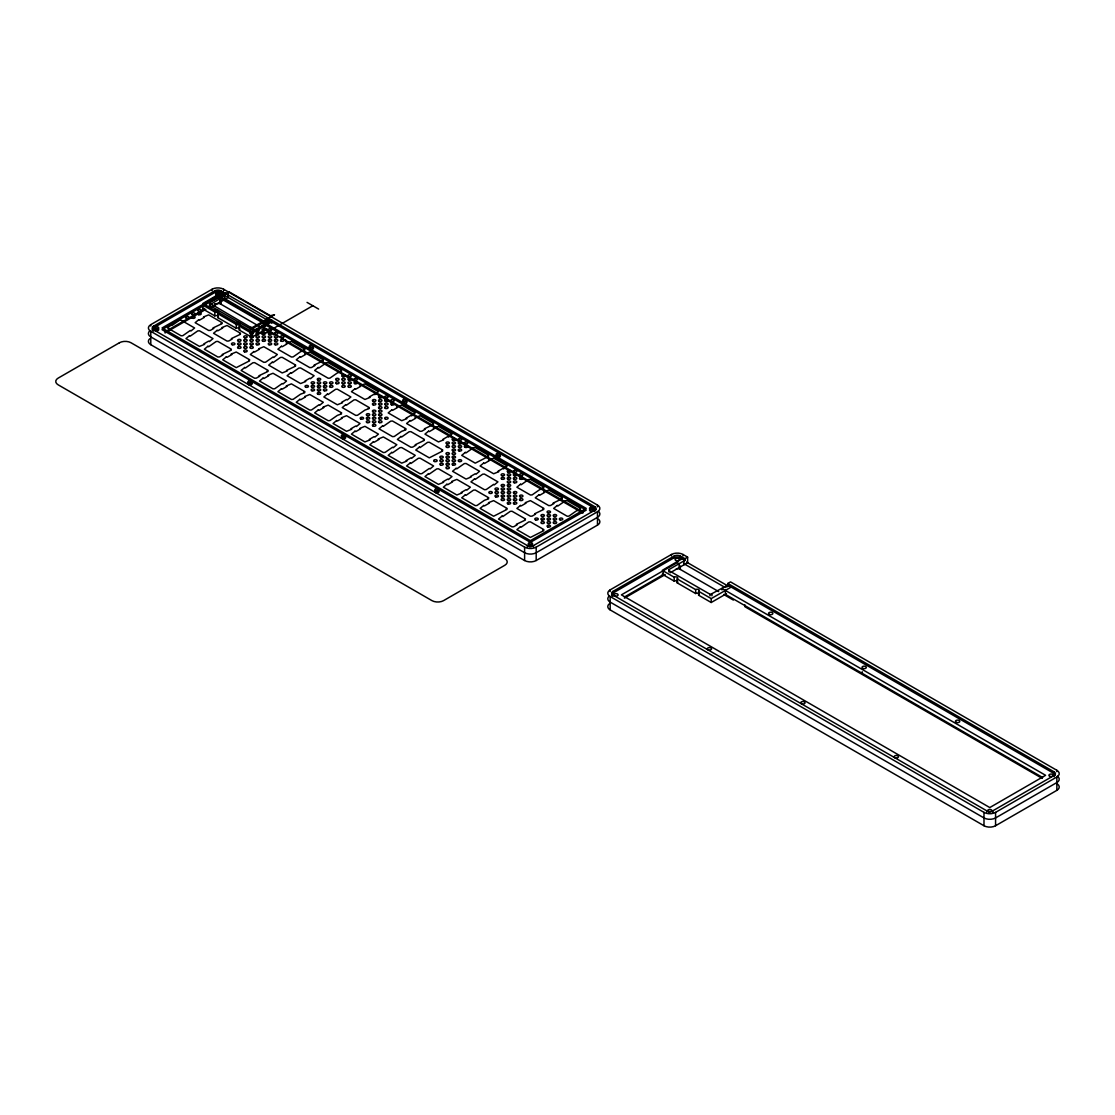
<?xml version="1.0" encoding="UTF-8"?>
<svg xmlns="http://www.w3.org/2000/svg" width="1115" height="1115" viewBox="0 0 1115 1115"><rect width="100%" height="100%" fill="white"/><g stroke="black" fill="none" stroke-linecap="round" stroke-linejoin="round"><path stroke-width="1.5" d="M225.523 293.482L225.523 295.154L209.341 305.203L251.028 329.26L268.422 319.921L594.755 508.329A4.335 2.509 0 0 1 595.995 509.834M224.645 295.656C225.077 292.311 225.272 302.249 224.561 298.499M612.888 596.33L612.888 594.964A4.335 2.509 0 0 1 612.888 591.438L674.171 556.05A4.335 2.509 0 0 1 680.303 556.05L684.903 558.699L684.903 560.371L668.93 569.598L668.847 570.559L710.408 594.476L727.802 585.138L1054.121 773.545A4.335 2.509 0 0 1 1055.375 775.064M224.631 293.998L224.561 292.924M222.749 291.879L202.902 303.461L251.837 331.713L271.795 320.2M217.927 315.977A2.077 1.199 0 0 0 214.861 315.893L202.902 309.036L202.902 305.134L222.749 293.552L222.749 295.015M202.902 309.036L204.143 308.311M682.115 558.768L662.282 570.35L674.199 577.236A2.077 1.199 0 0 1 677.181 577.222A2.077 1.199 0 0 1 677.181 578.922L677.139 582.838L695.649 593.528A2.077 1.199 0 0 1 698.631 593.501A2.077 1.199 0 0 1 698.631 595.201M663.523 573.528L662.282 574.253L674.199 581.138A2.077 1.199 0 0 1 677.307 581.194M150.79 344.702L150.79 331.322A8.195 4.725 0 0 1 150.79 324.646L212.073 289.259A8.195 4.725 0 0 1 223.655 289.259L597.473 505.081A8.195 4.725 0 0 1 597.473 511.771L597.473 525.137L536.19 560.524A8.195 4.725 0 0 1 524.607 560.524L150.79 344.702A8.195 4.725 0 0 1 149.828 338.681M153.522 331.113L153.522 329.747A4.335 2.509 0 0 1 153.522 326.207L214.805 290.834A4.335 2.509 0 0 1 220.923 290.834L594.755 506.656A4.335 2.509 0 0 1 594.755 510.196L594.755 511.548M152.602 330.653A4.335 2.509 0 0 1 153.522 327.88L214.805 292.506A4.335 2.509 0 0 1 220.923 292.506L225.523 295.154M164.978 331.852L204.644 308.953M165.006 332.953L205.857 309.371M211.502 307.155L228.254 297.482L228.254 291.907M202.902 305.134L214.819 312.019A2.077 1.199 0 0 1 217.801 312.005A2.077 1.199 0 0 1 217.801 313.691L236.269 324.409A2.077 1.199 0 0 1 239.251 324.381A2.077 1.199 0 0 1 239.251 326.082L251.837 333.385L271.795 321.873L271.795 323.336M239.251 326.082L239.209 329.998L251.837 337.288L266.806 328.646M312.827 305.733L262.931 334.542L209.313 302.959L228.728 291.628L270.457 315.726L274.527 314.723L252.464 327.462L250.596 327.42M153.522 329.747L527.339 545.57A4.335 2.509 0 0 0 533.472 545.57L594.755 510.196M150.79 331.322L524.607 547.144A8.195 4.725 0 0 0 536.19 547.144L597.473 511.771M1057.354 783.984A8.195 4.725 0 0 1 1056.853 790.354L995.57 825.741A8.195 4.725 0 0 1 983.988 825.741L610.17 609.919L610.17 596.539A8.195 4.725 0 0 1 610.17 589.863L671.453 554.476A8.195 4.725 0 0 1 683.035 554.476L687.62 557.138L687.62 562.699L670.268 572.72M611.982 595.87A4.335 2.509 0 0 1 612.888 593.11L674.171 557.723A4.335 2.509 0 0 1 680.303 557.723L684.903 560.371M684.903 558.699L687.62 557.138M624.386 597.055L663.077 574.713L663.077 570.81M624.386 598.17L665.237 574.587M727.802 585.138L727.802 583.466L730.52 581.891L1056.853 770.298A8.195 4.725 0 0 1 1056.853 776.988L1056.853 790.354M677.139 578.936L695.649 589.626A2.077 1.199 0 0 1 698.631 589.598A2.077 1.199 0 0 1 698.631 591.298L711.217 598.616L731.161 587.089M698.631 591.298L698.589 595.215L711.217 602.504L726.464 593.71M612.888 594.964L986.719 810.8A4.335 2.509 0 0 0 992.838 810.8L1054.121 775.413A4.335 2.509 0 0 0 1054.121 771.873L727.802 583.466M610.17 596.539L983.988 812.375A8.195 4.725 0 0 0 995.57 812.375L1056.853 776.988M267.461 318.806L269.384 318.806M728.764 585.696L726.924 585.654L726.827 587.159M307.043 302.388L318.625 309.078M226.568 296.52L268.924 320.967M686.478 562.044L727.844 585.919M223.962 298.151L266.36 322.639M683.704 563.591L725.112 587.494M218.763 297.384L261.663 322.151M262.624 323.266L586.239 510.099L530.406 542.336L162.037 329.65L217.857 297.426L219.739 298.499L219.739 302.402M264.13 328.033L583.229 512.259M1042.595 777.476L725.377 594.337L725.377 590.434M216.979 303.531A4.335 2.509 0 0 1 220.923 304.2L259.293 326.361M264.339 329.273L273.997 334.848M582.852 513.165L285.579 341.524L285.579 339.643M676.345 568.748A4.335 2.509 0 0 1 680.303 569.431L718.673 591.577M723.719 594.49L733.363 600.065M1042.232 778.382L744.945 606.741L744.945 604.874M217.801 313.691L217.76 317.622L236.269 328.298A2.077 1.199 0 0 1 239.251 328.284A2.077 1.199 0 0 1 239.251 329.984M683.941 559.814L683.941 564.831L684.011 563.772M1056.853 770.298L1056.853 771.691M1054.121 771.873L1054.121 773.545M1054.121 775.413L1054.121 776.765M995.57 812.375L995.57 825.741M992.838 810.8L992.838 812.264M986.719 810.8L986.719 812.152M983.988 812.375L983.988 825.741M722.004 589.947L722.004 588.483L1045.605 775.315L989.785 807.553L621.403 594.866L677.237 562.643L679.105 563.716L679.105 567.619M711.914 594.309L711.914 595.772M711.217 598.616L711.217 602.504M709.976 594.309L709.976 595.772M695.649 589.626L695.649 593.528M683.035 554.476L683.035 555.869M680.303 556.05L680.303 557.723M680.303 566.016L680.303 569.431M674.171 556.05L674.171 557.723M674.199 577.236L674.199 581.138M671.453 554.476L671.453 555.869M669.014 569.556L669.014 572.12M612.888 591.438L612.888 593.11M610.17 589.863L610.17 591.605M597.473 505.081L597.473 506.823M594.755 506.656L594.755 508.329M536.19 547.144L536.19 560.524M533.472 545.57L533.472 546.935M527.339 545.57L527.339 546.935M524.607 547.144L524.607 560.524M269.384 321.942C270.722 319.657 266.123 319.684 267.461 321.942M268.422 318.249L268.422 319.921M252.534 329.092L252.534 330.556M251.837 333.385L251.837 337.288M250.596 329.092L250.596 330.556M236.269 324.409L236.269 328.298M223.655 289.259L223.655 290.653M220.923 290.834L220.923 292.506M220.923 300.311L220.923 304.2M214.805 290.834L214.805 292.506M214.805 303.712L214.805 304.2A4.335 2.509 0 0 1 215.766 303.782M214.819 312.019L214.819 315.921M212.073 289.259L212.073 290.653M209.634 304.325L209.634 306.904M153.522 326.207L153.522 327.88M150.79 324.646L150.79 326.026M149.828 330.876A8.195 4.725 0 0 0 150.79 336.897L524.607 552.719A8.195 4.725 0 0 0 536.19 552.719L597.473 517.346A8.195 4.725 0 0 0 598.434 511.325M218.401 316.618A2.077 1.199 0 0 1 217.801 317.594M598.434 519.116A8.195 4.725 0 0 1 597.473 525.137M217.411 295.684A4.335 2.509 0 0 1 218.317 295.684M1057.354 776.193A8.195 4.725 0 0 1 1056.853 782.563L995.57 817.936A8.195 4.725 0 0 1 983.988 817.936L610.17 602.114A8.195 4.725 0 0 1 609.208 596.093M610.17 609.919A8.195 4.725 0 0 1 609.208 603.898M676.791 560.901A4.335 2.509 0 0 1 677.683 560.901M677.781 581.849A2.077 1.199 0 0 1 677.181 582.811M862.48 672.108A2.16 1.254 0 0 1 862.16 671.801M119.43 342.751L58.147 378.124A8.195 4.725 0 0 0 58.147 384.814L431.965 600.637A8.195 4.725 0 0 0 443.547 600.637L504.83 565.263A8.195 4.725 0 0 0 504.83 558.573L131.013 342.751A8.195 4.725 0 0 0 119.43 342.751M217.857 295.754L162.037 327.977L530.406 540.663L586.239 508.426L217.857 295.754M171.153 325.036L167.584 327.977L181.09 335.782L182.832 335.671L190.261 330.486L191.027 330.932L194.609 327.977L181.09 320.186L179.362 320.298L171.919 325.482L171.153 325.036M198.735 319.726L195.153 322.681L208.672 330.472L210.414 330.361L213.787 328.409L213.007 327.963L221.983 323.685L221.216 323.238L222.178 322.681L208.672 314.876L203.557 316.939L204.324 317.385L199.501 320.172L198.735 319.726M189.536 335.643L185.968 338.598L199.474 346.403L204.589 344.34L203.822 343.894L208.644 341.106L209.425 341.552L212.993 338.598L199.474 330.793L197.745 330.904L190.317 336.089L189.536 335.643M217.118 330.333L213.55 333.287L227.056 341.092L228.798 340.981L232.171 339.03L231.404 338.584L240.38 334.291L239.6 333.845L240.561 333.287L227.056 325.496L221.941 327.545L222.707 327.991L217.885 330.779L217.118 330.333M207.92 346.263L204.352 349.218L217.857 357.009L219.599 356.898L222.972 354.946L222.206 354.5L231.181 350.208L230.415 349.776L231.376 349.218L217.857 341.413L216.129 341.524L208.7 346.709L207.92 346.263M226.303 356.87L222.735 359.824L236.241 367.629L249.565 360.828L248.798 360.382L249.76 359.824L236.241 352.019L231.139 354.082L231.906 354.528L227.084 357.316L226.303 356.87M253.886 351.56L250.317 354.514L263.823 362.319L265.565 362.208L272.994 357.023L273.76 357.469L277.342 354.514L263.823 346.723L258.708 348.786L259.488 349.232L254.652 352.006L253.886 351.56M244.687 367.49L241.119 370.445L254.638 378.236L256.366 378.124L259.753 376.173L258.973 375.727L267.948 371.448L267.182 371.002L268.144 370.445L254.638 362.64L252.896 362.751L245.467 367.936L244.687 367.49M281.468 346.263L277.886 349.218L291.405 357.009L293.134 356.898L300.576 351.713L304.716 350.208L303.949 349.776L304.911 349.218L291.405 341.413L286.29 343.476L287.057 343.922L282.234 346.709L281.468 346.263M272.269 362.18L268.701 365.135L282.207 372.94L287.322 370.877L286.555 370.431L295.531 366.138L294.75 365.692L295.726 365.135L282.207 357.33L280.478 357.441L273.036 362.626L272.269 362.18M263.07 378.096L259.502 381.051L273.022 388.856L274.75 388.745L282.179 383.56L282.959 384.006L286.527 381.051L273.022 373.26L267.907 375.309L268.673 375.755L263.851 378.543L263.07 378.096M299.851 356.87L296.269 359.824L309.789 367.629L311.517 367.518L314.904 365.567L314.123 365.121L323.099 360.828L322.333 360.382L323.294 359.824L309.789 352.019L304.674 354.082L305.44 354.528L300.618 357.316L299.851 356.87M290.653 372.8L287.085 375.741L300.59 383.546L305.705 381.483L304.939 381.037L309.761 378.25L310.528 378.696L314.109 375.741L300.59 367.95L298.862 368.061L291.419 373.246L290.653 372.8M281.468 388.717L277.886 391.672L291.405 399.463L293.134 399.351L300.576 394.18L304.716 392.675L303.949 392.229L304.911 391.672L291.405 383.867L286.29 385.929L287.057 386.375L282.234 389.163L281.468 388.717M318.235 367.49L314.653 370.445L328.172 378.236L329.915 378.124L337.343 372.954L341.483 371.448L340.716 371.002L341.678 370.445L328.172 362.64L326.43 362.751L319.002 367.936L318.235 367.49M299.851 399.323L296.269 402.278L309.789 410.083L311.517 409.972L318.96 404.787L319.726 405.233L323.294 402.278L309.789 394.487L304.674 396.55L305.44 396.996L300.618 399.769L299.851 399.323M327.42 394.027L323.852 396.982L337.357 404.773L342.472 402.71L341.706 402.264L346.528 399.477L347.309 399.923L350.877 396.982L337.357 389.177L335.629 389.288L328.2 394.473L327.42 394.027M318.235 409.944L314.653 412.898L328.172 420.703L329.915 420.592L337.343 415.407L341.483 413.902L340.716 413.456L341.678 412.898L328.172 405.093L323.057 407.156L323.824 407.602L319.002 410.39L318.235 409.944M355.002 388.717L351.434 391.672L364.939 399.463L370.055 397.414L369.288 396.968L374.11 394.18L374.877 394.626L378.445 391.672L364.939 383.867L359.824 385.929L360.591 386.375L355.769 389.163L355.002 388.717M345.803 404.634L342.235 407.588L355.755 415.393L357.483 415.282L364.912 410.097L369.065 408.592L368.298 408.146L369.26 407.588L355.755 399.783L354.012 399.895L346.584 405.079L345.803 404.634M336.619 420.564L333.05 423.505L346.556 431.31L351.671 429.247L350.904 428.801L355.727 426.014L356.493 426.46L360.061 423.505L346.556 415.714L341.441 417.777L342.207 418.223L337.385 421.01L336.619 420.564M355.002 431.171L351.434 434.125L364.939 441.93L370.055 439.868L369.288 439.421L374.11 436.634L374.877 437.08L378.445 434.125L364.939 426.32L359.824 428.383L360.591 428.829L355.769 431.617L355.002 431.171M391.769 409.944L388.201 412.898L401.707 420.703L406.822 418.641L406.055 418.195L410.878 415.407L411.644 415.853L415.226 412.898L401.707 405.093L396.592 407.156L397.372 407.602L392.536 410.39L391.769 409.944M382.57 425.86L379.002 428.815L392.522 436.62L394.25 436.509L401.679 431.324L405.832 429.819L405.066 429.373L406.027 428.815L392.522 421.024L390.78 421.136L383.351 426.306L382.57 425.86M373.386 441.791L369.818 444.746L383.323 452.537L385.065 452.425L392.494 447.254L393.261 447.686L396.842 444.746L383.323 436.941L378.208 439.003L378.989 439.449L374.152 442.237L373.386 441.791M410.153 420.564L406.585 423.505L420.09 431.31L421.832 431.198L425.205 429.247L424.439 428.801L433.414 424.508L432.634 424.062L433.61 423.505L420.09 415.714L414.975 417.777L415.756 418.223L410.919 421.01L410.153 420.564M400.968 436.481L397.386 439.435L410.905 447.24L412.634 447.129L416.02 445.178L415.24 444.732L424.216 440.439L423.449 439.993L424.411 439.435L410.905 431.63L409.163 431.742L401.735 436.927L400.968 436.481M391.769 452.397L388.201 455.352L401.707 463.157L406.822 461.094L406.055 460.648L410.878 457.861L411.644 458.307L415.226 455.352L401.707 447.561L399.978 447.659L392.536 452.843L391.769 452.397M428.536 431.171L424.968 434.125L438.474 441.93L443.589 439.868L442.822 439.421L447.645 436.634L448.425 437.08L451.993 434.125L438.474 426.32L433.359 428.383L434.139 428.829L429.317 431.617L428.536 431.171M419.351 447.101L415.77 450.042L429.289 457.847L442.599 451.045L441.833 450.599L442.794 450.042L429.289 442.251L427.547 442.362L420.118 447.547L419.351 447.101M410.153 463.018L406.585 465.972L420.09 473.764L421.832 473.652L429.261 468.481L430.042 468.927L433.61 465.972L420.09 458.167L418.362 458.279L410.919 463.464L410.153 463.018M428.536 473.624L424.968 476.579L438.474 484.384L443.589 482.321L442.822 481.875L447.645 479.088L448.425 479.534L451.993 476.579L438.474 468.788L436.746 468.899L429.317 474.07L428.536 473.624M465.303 452.397L461.735 455.352L475.255 463.157L488.565 456.356L487.799 455.91L488.76 455.352L475.255 447.561L473.513 447.659L466.084 452.843L465.303 452.397M456.119 468.328L452.551 471.283L466.056 479.074L471.171 477.011L470.405 476.565L475.227 473.777L475.993 474.223L479.561 471.283L466.056 463.478L464.314 463.589L456.885 468.774L456.119 468.328M446.92 484.245L443.352 487.199L456.857 495.004L461.972 492.942L461.206 492.496L466.028 489.708L466.809 490.154L470.377 487.199L456.857 479.394L451.742 481.457L452.523 481.903L447.7 484.69L446.92 484.245M483.687 463.018L480.119 465.972L493.638 473.764L498.753 471.715L497.973 471.269L502.795 468.481L503.576 468.927L507.144 465.972L493.638 458.167L488.523 460.23L489.29 460.676L484.468 463.464L483.687 463.018M474.502 478.934L470.934 481.889L484.44 489.694L486.182 489.583L493.611 484.398L494.377 484.844L497.945 481.889L484.44 474.084L482.697 474.196L475.269 479.38L474.502 478.934M465.303 494.865L461.735 497.806L475.255 505.611L476.983 505.499L484.412 500.314L488.565 498.809L487.799 498.363L488.76 497.806L475.255 490.015L473.513 490.126L466.084 495.311L465.303 494.865M483.687 505.471L480.119 508.426L493.638 516.231L506.949 509.43L506.182 508.984L507.144 508.426L493.638 500.621L488.523 502.684L489.29 503.13L484.468 505.917L483.687 505.471M520.468 484.245L516.886 487.199L530.406 495.004L532.134 494.893L539.576 489.708L543.716 488.203L542.949 487.757L543.911 487.199L530.406 479.394L528.663 479.506L521.235 484.69L520.468 484.245M502.085 516.092L498.503 519.046L512.022 526.837L513.75 526.726L517.137 524.775L516.357 524.329L525.332 520.05L524.566 519.604L525.527 519.046L512.022 511.241L510.28 511.353L502.851 516.538L502.085 516.092M520.468 505.471L516.886 508.426L530.406 516.231L532.134 516.12L535.521 514.168L534.74 513.722L543.716 509.43L542.949 508.984L543.911 508.426L530.406 500.621L525.29 502.684L526.057 503.13L521.235 505.917L520.468 505.471M538.852 494.865L535.27 497.806L548.789 505.611L550.531 505.499L553.904 503.548L553.124 503.102L562.099 498.809L561.333 498.363L562.294 497.806L548.789 490.015L543.674 492.077L544.441 492.523L539.618 495.311L538.852 494.865M520.468 526.698L516.886 529.653L530.406 537.458L543.716 530.656L542.949 530.21L543.911 529.653L530.406 521.848L528.663 521.959L521.235 527.144L520.468 526.698M557.235 505.471L553.667 508.426L567.173 516.231L568.915 516.12L576.343 510.935L580.497 509.43L579.716 508.984L580.678 508.426L567.173 500.621L565.43 500.733L558.002 505.917L557.235 505.471M155.306 330.667A2.16 1.254 0 0 0 158.734 329.789A2.16 1.254 0 0 0 155.696 328.507A2.16 1.254 0 0 0 155.306 330.667M216.589 295.28A2.16 1.254 0 0 0 220.017 294.402A2.16 1.254 0 0 0 216.979 293.134A2.16 1.254 0 0 0 216.589 295.28M248.952 384.689A2.16 1.254 0 0 0 252.199 383.616A2.16 1.254 0 0 0 248.952 382.529A2.16 1.254 0 0 0 248.952 384.689M310.054 349.246A2.16 1.254 0 0 0 313.468 348.354A2.16 1.254 0 0 0 310.43 347.086A2.16 1.254 0 0 0 310.054 349.246M342.403 438.655A2.16 1.254 0 0 0 345.664 437.568A2.16 1.254 0 0 0 342.403 436.481A2.16 1.254 0 0 0 342.403 438.655M403.686 403.268A2.16 1.254 0 0 0 406.947 402.18A2.16 1.254 0 0 0 403.686 401.107A2.16 1.254 0 0 0 403.686 403.268M496.956 457.15A2.16 1.254 0 0 0 500.384 456.272A2.16 1.254 0 0 0 497.346 455.004A2.16 1.254 0 0 0 496.956 457.15M435.867 492.607A2.16 1.254 0 0 0 439.115 491.52A2.16 1.254 0 0 0 435.867 490.433A2.16 1.254 0 0 0 435.867 492.607M529.318 546.559A2.16 1.254 0 0 0 532.566 545.472A2.16 1.254 0 0 0 529.318 544.399A2.16 1.254 0 0 0 529.318 546.559M590.602 511.186A2.16 1.254 0 0 0 593.849 510.099A2.16 1.254 0 0 0 590.602 509.011A2.16 1.254 0 0 0 590.602 511.186M520.343 500.454A1.728 1.004 0 0 0 522.949 499.576A1.728 1.004 0 0 0 520.343 498.712A1.728 1.004 0 0 0 520.343 500.454M514.113 503.952A1.728 1.004 0 0 0 516.816 503.186A1.728 1.004 0 0 0 514.322 502.224A1.728 1.004 0 0 0 514.113 503.952M452.829 454.418A1.728 1.004 0 0 0 455.533 453.652A1.728 1.004 0 0 0 453.038 452.69A1.728 1.004 0 0 0 452.829 454.418M262.847 327.043A1.728 1.004 0 0 0 265.551 326.291A1.728 1.004 0 0 0 263.07 325.315A1.728 1.004 0 0 0 262.847 327.043M250.596 334.124A1.728 1.004 0 0 0 253.3 333.357A1.728 1.004 0 0 0 250.805 332.395A1.728 1.004 0 0 0 250.596 334.124M256.729 330.584A1.728 1.004 0 0 0 259.419 329.817A1.728 1.004 0 0 0 256.938 328.855A1.728 1.004 0 0 0 256.729 330.584M256.826 341.232A1.728 1.004 0 0 0 259.433 340.368A1.728 1.004 0 0 0 256.826 339.504A1.728 1.004 0 0 0 256.826 341.232M330.263 383.658A1.728 1.004 0 0 0 332.967 382.891A1.728 1.004 0 0 0 330.472 381.929A1.728 1.004 0 0 0 330.263 383.658M250.708 337.692A1.728 1.004 0 0 0 253.3 336.828A1.728 1.004 0 0 0 250.708 335.963A1.728 1.004 0 0 0 250.708 337.692M379.393 411.993A1.728 1.004 0 0 0 381.999 411.128A1.728 1.004 0 0 0 379.393 410.264A1.728 1.004 0 0 0 379.393 411.993M508.092 486.293A1.728 1.004 0 0 0 510.684 485.429A1.728 1.004 0 0 0 508.092 484.565A1.728 1.004 0 0 0 508.092 486.293M262.959 330.625A1.728 1.004 0 0 0 265.551 329.747A1.728 1.004 0 0 0 262.959 328.883A1.728 1.004 0 0 0 262.959 330.625M269.091 330.625A1.728 1.004 0 0 0 271.684 329.747A1.728 1.004 0 0 0 269.091 328.883A1.728 1.004 0 0 0 269.091 330.625M256.826 334.152A1.728 1.004 0 0 0 259.433 333.287A1.728 1.004 0 0 0 256.826 332.423A1.728 1.004 0 0 0 256.826 334.152M256.729 337.664A1.728 1.004 0 0 0 259.419 336.897A1.728 1.004 0 0 0 256.938 335.922A1.728 1.004 0 0 0 256.729 337.664M262.959 334.152A1.728 1.004 0 0 0 265.551 333.287A1.728 1.004 0 0 0 262.959 332.423A1.728 1.004 0 0 0 262.959 334.152M501.848 475.645A1.728 1.004 0 0 0 504.551 474.892A1.728 1.004 0 0 0 502.071 473.917A1.728 1.004 0 0 0 501.848 475.645M501.848 479.185A1.728 1.004 0 0 0 504.551 478.419A1.728 1.004 0 0 0 502.071 477.457A1.728 1.004 0 0 0 501.848 479.185M508.092 472.147A1.728 1.004 0 0 0 510.684 471.283A1.728 1.004 0 0 0 508.092 470.405A1.728 1.004 0 0 0 508.092 472.147M507.98 475.645A1.728 1.004 0 0 0 510.684 474.892A1.728 1.004 0 0 0 508.203 473.917A1.728 1.004 0 0 0 507.98 475.645M514.113 472.105A1.728 1.004 0 0 0 516.816 471.352A1.728 1.004 0 0 0 514.322 470.377A1.728 1.004 0 0 0 514.113 472.105M520.343 479.213A1.728 1.004 0 0 0 522.949 478.349A1.728 1.004 0 0 0 520.343 477.485A1.728 1.004 0 0 0 520.343 479.213M514.21 482.753A1.728 1.004 0 0 0 516.816 481.889A1.728 1.004 0 0 0 514.21 481.025A1.728 1.004 0 0 0 514.21 482.753M507.98 482.725A1.728 1.004 0 0 0 510.684 481.959A1.728 1.004 0 0 0 508.203 480.997A1.728 1.004 0 0 0 507.98 482.725M507.98 479.185A1.728 1.004 0 0 0 510.684 478.419A1.728 1.004 0 0 0 508.203 477.457A1.728 1.004 0 0 0 507.98 479.185M514.113 479.185A1.728 1.004 0 0 0 516.816 478.419A1.728 1.004 0 0 0 514.322 477.457A1.728 1.004 0 0 0 514.113 479.185M520.245 475.645A1.728 1.004 0 0 0 522.935 474.892A1.728 1.004 0 0 0 520.454 473.917A1.728 1.004 0 0 0 520.245 475.645M514.113 475.645A1.728 1.004 0 0 0 516.816 474.892A1.728 1.004 0 0 0 514.322 473.917A1.728 1.004 0 0 0 514.113 475.645M446.808 443.84A1.728 1.004 0 0 0 449.401 442.976A1.728 1.004 0 0 0 446.808 442.111A1.728 1.004 0 0 0 446.808 443.84M446.808 447.38A1.728 1.004 0 0 0 449.401 446.516A1.728 1.004 0 0 0 446.808 445.638A1.728 1.004 0 0 0 446.808 447.38M452.829 440.258A1.728 1.004 0 0 0 455.533 439.505A1.728 1.004 0 0 0 453.038 438.529A1.728 1.004 0 0 0 452.829 440.258M452.927 443.84A1.728 1.004 0 0 0 455.533 442.976A1.728 1.004 0 0 0 452.927 442.111A1.728 1.004 0 0 0 452.927 443.84M458.962 440.258A1.728 1.004 0 0 0 461.652 439.505A1.728 1.004 0 0 0 459.171 438.529A1.728 1.004 0 0 0 458.962 440.258M465.192 447.38A1.728 1.004 0 0 0 467.784 446.516A1.728 1.004 0 0 0 465.192 445.638A1.728 1.004 0 0 0 465.192 447.38M459.059 450.92A1.728 1.004 0 0 0 461.666 450.042A1.728 1.004 0 0 0 459.059 449.178A1.728 1.004 0 0 0 459.059 450.92M452.829 450.878A1.728 1.004 0 0 0 455.533 450.125A1.728 1.004 0 0 0 453.038 449.15A1.728 1.004 0 0 0 452.829 450.878M452.829 447.338A1.728 1.004 0 0 0 455.533 446.585A1.728 1.004 0 0 0 453.038 445.61A1.728 1.004 0 0 0 452.829 447.338M458.962 447.338A1.728 1.004 0 0 0 461.652 446.585A1.728 1.004 0 0 0 459.171 445.61A1.728 1.004 0 0 0 458.962 447.338M465.08 443.798A1.728 1.004 0 0 0 467.784 443.045A1.728 1.004 0 0 0 465.303 442.07A1.728 1.004 0 0 0 465.08 443.798M459.059 443.84A1.728 1.004 0 0 0 461.666 442.976A1.728 1.004 0 0 0 459.059 442.111A1.728 1.004 0 0 0 459.059 443.84M373.163 401.344A1.728 1.004 0 0 0 375.867 400.592A1.728 1.004 0 0 0 373.372 399.616A1.728 1.004 0 0 0 373.163 401.344M373.163 404.884A1.728 1.004 0 0 0 375.867 404.118A1.728 1.004 0 0 0 373.372 403.156A1.728 1.004 0 0 0 373.163 404.884M379.295 397.804A1.728 1.004 0 0 0 381.985 397.052A1.728 1.004 0 0 0 379.504 396.076A1.728 1.004 0 0 0 379.295 397.804M379.295 401.344A1.728 1.004 0 0 0 381.985 400.592A1.728 1.004 0 0 0 379.504 399.616A1.728 1.004 0 0 0 379.295 401.344M385.414 397.804A1.728 1.004 0 0 0 388.118 397.052A1.728 1.004 0 0 0 385.637 396.076A1.728 1.004 0 0 0 385.414 397.804M391.546 404.884A1.728 1.004 0 0 0 394.25 404.118A1.728 1.004 0 0 0 391.755 403.156A1.728 1.004 0 0 0 391.546 404.884M385.414 408.425A1.728 1.004 0 0 0 388.118 407.658A1.728 1.004 0 0 0 385.637 406.696A1.728 1.004 0 0 0 385.414 408.425M379.295 408.425A1.728 1.004 0 0 0 381.985 407.658A1.728 1.004 0 0 0 379.504 406.696A1.728 1.004 0 0 0 379.295 408.425M379.393 404.912A1.728 1.004 0 0 0 381.999 404.048A1.728 1.004 0 0 0 379.393 403.184A1.728 1.004 0 0 0 379.393 404.912M385.414 404.884A1.728 1.004 0 0 0 388.118 404.118A1.728 1.004 0 0 0 385.637 403.156A1.728 1.004 0 0 0 385.414 404.884M391.546 401.344A1.728 1.004 0 0 0 394.25 400.592A1.728 1.004 0 0 0 391.755 399.616A1.728 1.004 0 0 0 391.546 401.344M385.525 401.386A1.728 1.004 0 0 0 388.118 400.508A1.728 1.004 0 0 0 385.525 399.644A1.728 1.004 0 0 0 385.525 401.386M342.626 387.226A1.728 1.004 0 0 0 345.218 386.361A1.728 1.004 0 0 0 342.626 385.497A1.728 1.004 0 0 0 342.626 387.226M348.758 387.226A1.728 1.004 0 0 0 351.35 386.361A1.728 1.004 0 0 0 348.758 385.497A1.728 1.004 0 0 0 348.758 387.226M336.493 383.685A1.728 1.004 0 0 0 339.099 382.821A1.728 1.004 0 0 0 336.493 381.957A1.728 1.004 0 0 0 336.493 383.685M342.626 383.685A1.728 1.004 0 0 0 345.218 382.821A1.728 1.004 0 0 0 342.626 381.957A1.728 1.004 0 0 0 342.626 383.685M336.396 380.117A1.728 1.004 0 0 0 339.085 379.351A1.728 1.004 0 0 0 336.605 378.389A1.728 1.004 0 0 0 336.396 380.117M348.758 376.619A1.728 1.004 0 0 0 351.35 375.741A1.728 1.004 0 0 0 348.758 374.877A1.728 1.004 0 0 0 348.758 376.619M354.779 380.117A1.728 1.004 0 0 0 357.483 379.351A1.728 1.004 0 0 0 354.988 378.389A1.728 1.004 0 0 0 354.779 380.117M354.877 383.685A1.728 1.004 0 0 0 357.483 382.821A1.728 1.004 0 0 0 354.877 381.957A1.728 1.004 0 0 0 354.877 383.685M348.647 383.658A1.728 1.004 0 0 0 351.35 382.891A1.728 1.004 0 0 0 348.856 381.929A1.728 1.004 0 0 0 348.647 383.658M348.758 380.145A1.728 1.004 0 0 0 351.35 379.281A1.728 1.004 0 0 0 348.758 378.417A1.728 1.004 0 0 0 348.758 380.145M342.514 376.577A1.728 1.004 0 0 0 345.218 375.825A1.728 1.004 0 0 0 342.737 374.849A1.728 1.004 0 0 0 342.514 376.577M342.514 380.117A1.728 1.004 0 0 0 345.218 379.351A1.728 1.004 0 0 0 342.737 378.389A1.728 1.004 0 0 0 342.514 380.117M262.959 337.692A1.728 1.004 0 0 0 265.551 336.828A1.728 1.004 0 0 0 262.959 335.963A1.728 1.004 0 0 0 262.959 337.692M262.847 341.19A1.728 1.004 0 0 0 265.551 340.437A1.728 1.004 0 0 0 263.07 339.462A1.728 1.004 0 0 0 262.847 341.19M269.091 334.152A1.728 1.004 0 0 0 271.684 333.287A1.728 1.004 0 0 0 269.091 332.423A1.728 1.004 0 0 0 269.091 334.152M268.98 337.664A1.728 1.004 0 0 0 271.684 336.897A1.728 1.004 0 0 0 269.189 335.922A1.728 1.004 0 0 0 268.98 337.664M275.21 334.152A1.728 1.004 0 0 0 277.816 333.287A1.728 1.004 0 0 0 275.21 332.423A1.728 1.004 0 0 0 275.21 334.152M281.231 341.19A1.728 1.004 0 0 0 283.935 340.437A1.728 1.004 0 0 0 281.454 339.462A1.728 1.004 0 0 0 281.231 341.19M275.21 344.772A1.728 1.004 0 0 0 277.816 343.908A1.728 1.004 0 0 0 275.21 343.044A1.728 1.004 0 0 0 275.21 344.772M268.98 344.73A1.728 1.004 0 0 0 271.684 343.978A1.728 1.004 0 0 0 269.189 343.002A1.728 1.004 0 0 0 268.98 344.73M268.98 341.19A1.728 1.004 0 0 0 271.684 340.437A1.728 1.004 0 0 0 269.189 339.462A1.728 1.004 0 0 0 268.98 341.19M275.112 341.19A1.728 1.004 0 0 0 277.816 340.437A1.728 1.004 0 0 0 275.321 339.462A1.728 1.004 0 0 0 275.112 341.19M281.231 337.664A1.728 1.004 0 0 0 283.935 336.897A1.728 1.004 0 0 0 281.454 335.922A1.728 1.004 0 0 0 281.231 337.664M275.21 337.692A1.728 1.004 0 0 0 277.816 336.828A1.728 1.004 0 0 0 275.21 335.963A1.728 1.004 0 0 0 275.21 337.692M514.113 496.872A1.728 1.004 0 0 0 516.816 496.119A1.728 1.004 0 0 0 514.322 495.144A1.728 1.004 0 0 0 514.113 496.872M520.245 496.872A1.728 1.004 0 0 0 522.935 496.119A1.728 1.004 0 0 0 520.454 495.144A1.728 1.004 0 0 0 520.245 496.872M507.98 500.412A1.728 1.004 0 0 0 510.684 499.645A1.728 1.004 0 0 0 508.203 498.684A1.728 1.004 0 0 0 507.98 500.412M508.092 503.98A1.728 1.004 0 0 0 510.684 503.116A1.728 1.004 0 0 0 508.092 502.252A1.728 1.004 0 0 0 508.092 503.98M514.113 500.412A1.728 1.004 0 0 0 516.816 499.645A1.728 1.004 0 0 0 514.322 498.684A1.728 1.004 0 0 0 514.113 500.412M192.379 318.193A1.728 1.004 0 0 0 195.083 317.44A1.728 1.004 0 0 0 192.588 316.465A1.728 1.004 0 0 0 192.379 318.193M186.358 318.235A1.728 1.004 0 0 0 188.951 317.371A1.728 1.004 0 0 0 186.358 316.507A1.728 1.004 0 0 0 186.358 318.235M198.512 314.653A1.728 1.004 0 0 0 201.202 313.9A1.728 1.004 0 0 0 198.721 312.925A1.728 1.004 0 0 0 198.512 314.653M198.512 311.127A1.728 1.004 0 0 0 201.202 310.36A1.728 1.004 0 0 0 198.721 309.399A1.728 1.004 0 0 0 198.512 311.127M192.379 314.653A1.728 1.004 0 0 0 195.083 313.9A1.728 1.004 0 0 0 192.588 312.925A1.728 1.004 0 0 0 192.379 314.653M489.708 493.374A1.728 1.004 0 0 0 492.3 492.509A1.728 1.004 0 0 0 489.708 491.631A1.728 1.004 0 0 0 489.708 493.374M495.827 493.374A1.728 1.004 0 0 0 498.433 492.509A1.728 1.004 0 0 0 495.827 491.631A1.728 1.004 0 0 0 495.827 493.374M495.827 489.833A1.728 1.004 0 0 0 498.433 488.969A1.728 1.004 0 0 0 495.827 488.105A1.728 1.004 0 0 0 495.827 489.833M501.848 489.792A1.728 1.004 0 0 0 504.551 489.039A1.728 1.004 0 0 0 502.071 488.063A1.728 1.004 0 0 0 501.848 489.792M501.959 486.293A1.728 1.004 0 0 0 504.565 485.429A1.728 1.004 0 0 0 501.959 484.565A1.728 1.004 0 0 0 501.959 486.293M514.113 493.332A1.728 1.004 0 0 0 516.816 492.579A1.728 1.004 0 0 0 514.322 491.604A1.728 1.004 0 0 0 514.113 493.332M507.98 496.872A1.728 1.004 0 0 0 510.684 496.119A1.728 1.004 0 0 0 508.203 495.144A1.728 1.004 0 0 0 507.98 496.872M501.848 500.412A1.728 1.004 0 0 0 504.551 499.645A1.728 1.004 0 0 0 502.071 498.684A1.728 1.004 0 0 0 501.848 500.412M501.848 496.872A1.728 1.004 0 0 0 504.551 496.119A1.728 1.004 0 0 0 502.071 495.144A1.728 1.004 0 0 0 501.848 496.872M495.729 496.872A1.728 1.004 0 0 0 498.433 496.119A1.728 1.004 0 0 0 495.938 495.144A1.728 1.004 0 0 0 495.729 496.872M507.98 493.332A1.728 1.004 0 0 0 510.684 492.579A1.728 1.004 0 0 0 508.203 491.604A1.728 1.004 0 0 0 507.98 493.332M507.98 489.792A1.728 1.004 0 0 0 510.684 489.039A1.728 1.004 0 0 0 508.203 488.063A1.728 1.004 0 0 0 507.98 489.792M501.848 493.332A1.728 1.004 0 0 0 504.551 492.579A1.728 1.004 0 0 0 502.071 491.604A1.728 1.004 0 0 0 501.848 493.332M535.66 519.911A1.728 1.004 0 0 0 538.266 519.046A1.728 1.004 0 0 0 535.66 518.168A1.728 1.004 0 0 0 535.66 519.911M541.792 519.911A1.728 1.004 0 0 0 544.399 519.046A1.728 1.004 0 0 0 541.792 518.168A1.728 1.004 0 0 0 541.792 519.911M541.792 516.37A1.728 1.004 0 0 0 544.399 515.506A1.728 1.004 0 0 0 541.792 514.642A1.728 1.004 0 0 0 541.792 516.37M547.813 516.329A1.728 1.004 0 0 0 550.517 515.576A1.728 1.004 0 0 0 548.036 514.6A1.728 1.004 0 0 0 547.813 516.329M547.813 512.788A1.728 1.004 0 0 0 550.517 512.036A1.728 1.004 0 0 0 548.036 511.06A1.728 1.004 0 0 0 547.813 512.788M560.078 519.869A1.728 1.004 0 0 0 562.768 519.116A1.728 1.004 0 0 0 560.288 518.14A1.728 1.004 0 0 0 560.078 519.869M553.946 523.409A1.728 1.004 0 0 0 556.65 522.656A1.728 1.004 0 0 0 554.155 521.681A1.728 1.004 0 0 0 553.946 523.409M547.813 526.949A1.728 1.004 0 0 0 550.517 526.182A1.728 1.004 0 0 0 548.036 525.221A1.728 1.004 0 0 0 547.813 526.949M547.813 523.409A1.728 1.004 0 0 0 550.517 522.656A1.728 1.004 0 0 0 548.036 521.681A1.728 1.004 0 0 0 547.813 523.409M541.681 523.409A1.728 1.004 0 0 0 544.385 522.656A1.728 1.004 0 0 0 541.904 521.681A1.728 1.004 0 0 0 541.681 523.409M554.043 519.911A1.728 1.004 0 0 0 556.65 519.046A1.728 1.004 0 0 0 554.043 518.168A1.728 1.004 0 0 0 554.043 519.911M553.946 516.329A1.728 1.004 0 0 0 556.65 515.576A1.728 1.004 0 0 0 554.155 514.6A1.728 1.004 0 0 0 553.946 516.329M547.813 519.869A1.728 1.004 0 0 0 550.517 519.116A1.728 1.004 0 0 0 548.036 518.14A1.728 1.004 0 0 0 547.813 519.869M434.446 461.485A1.728 1.004 0 0 0 437.15 460.732A1.728 1.004 0 0 0 434.655 459.756A1.728 1.004 0 0 0 434.446 461.485M440.578 461.485A1.728 1.004 0 0 0 443.268 460.732A1.728 1.004 0 0 0 440.787 459.756A1.728 1.004 0 0 0 440.578 461.485M440.578 457.958A1.728 1.004 0 0 0 443.268 457.192A1.728 1.004 0 0 0 440.787 456.23A1.728 1.004 0 0 0 440.578 457.958M446.697 457.958A1.728 1.004 0 0 0 449.401 457.192A1.728 1.004 0 0 0 446.92 456.23A1.728 1.004 0 0 0 446.697 457.958M446.697 454.418A1.728 1.004 0 0 0 449.401 453.652A1.728 1.004 0 0 0 446.92 452.69A1.728 1.004 0 0 0 446.697 454.418M459.059 461.526A1.728 1.004 0 0 0 461.666 460.662A1.728 1.004 0 0 0 459.059 459.798A1.728 1.004 0 0 0 459.059 461.526M452.927 465.067A1.728 1.004 0 0 0 455.533 464.202A1.728 1.004 0 0 0 452.927 463.338A1.728 1.004 0 0 0 452.927 465.067M446.808 468.607A1.728 1.004 0 0 0 449.401 467.743A1.728 1.004 0 0 0 446.808 466.864A1.728 1.004 0 0 0 446.808 468.607M446.808 465.067A1.728 1.004 0 0 0 449.401 464.202A1.728 1.004 0 0 0 446.808 463.338A1.728 1.004 0 0 0 446.808 465.067M440.578 465.025A1.728 1.004 0 0 0 443.268 464.272A1.728 1.004 0 0 0 440.787 463.296A1.728 1.004 0 0 0 440.578 465.025M452.829 461.485A1.728 1.004 0 0 0 455.533 460.732A1.728 1.004 0 0 0 453.038 459.756A1.728 1.004 0 0 0 452.829 461.485M452.927 457.986A1.728 1.004 0 0 0 455.533 457.122A1.728 1.004 0 0 0 452.927 456.258A1.728 1.004 0 0 0 452.927 457.986M446.697 461.485A1.728 1.004 0 0 0 449.401 460.732A1.728 1.004 0 0 0 446.92 459.756A1.728 1.004 0 0 0 446.697 461.485M361.009 419.073A1.728 1.004 0 0 0 363.615 418.209A1.728 1.004 0 0 0 361.009 417.344A1.728 1.004 0 0 0 361.009 419.073M367.03 419.031A1.728 1.004 0 0 0 369.734 418.278A1.728 1.004 0 0 0 367.253 417.303A1.728 1.004 0 0 0 367.03 419.031M367.03 415.491A1.728 1.004 0 0 0 369.734 414.738A1.728 1.004 0 0 0 367.253 413.763A1.728 1.004 0 0 0 367.03 415.491M373.163 415.491A1.728 1.004 0 0 0 375.867 414.738A1.728 1.004 0 0 0 373.372 413.763A1.728 1.004 0 0 0 373.163 415.491M373.163 411.951A1.728 1.004 0 0 0 375.867 411.198A1.728 1.004 0 0 0 373.372 410.222A1.728 1.004 0 0 0 373.163 411.951M385.414 419.031A1.728 1.004 0 0 0 388.118 418.278A1.728 1.004 0 0 0 385.637 417.303A1.728 1.004 0 0 0 385.414 419.031M379.393 422.613A1.728 1.004 0 0 0 381.999 421.749A1.728 1.004 0 0 0 379.393 420.871A1.728 1.004 0 0 0 379.393 422.613M373.163 426.111A1.728 1.004 0 0 0 375.867 425.359A1.728 1.004 0 0 0 373.372 424.383A1.728 1.004 0 0 0 373.163 426.111M373.163 422.571A1.728 1.004 0 0 0 375.867 421.818A1.728 1.004 0 0 0 373.372 420.843A1.728 1.004 0 0 0 373.163 422.571M367.03 422.571A1.728 1.004 0 0 0 369.734 421.818A1.728 1.004 0 0 0 367.253 420.843A1.728 1.004 0 0 0 367.03 422.571M379.295 419.031A1.728 1.004 0 0 0 381.985 418.278A1.728 1.004 0 0 0 379.504 417.303A1.728 1.004 0 0 0 379.295 419.031M379.393 415.533A1.728 1.004 0 0 0 381.999 414.668A1.728 1.004 0 0 0 379.393 413.804A1.728 1.004 0 0 0 379.393 415.533M373.26 419.073A1.728 1.004 0 0 0 375.867 418.209A1.728 1.004 0 0 0 373.26 417.344A1.728 1.004 0 0 0 373.26 419.073M305.858 387.226A1.728 1.004 0 0 0 308.451 386.361A1.728 1.004 0 0 0 305.858 385.497A1.728 1.004 0 0 0 305.858 387.226M311.879 387.184A1.728 1.004 0 0 0 314.583 386.431A1.728 1.004 0 0 0 312.089 385.456A1.728 1.004 0 0 0 311.879 387.184M311.977 383.685A1.728 1.004 0 0 0 314.583 382.821A1.728 1.004 0 0 0 311.977 381.957A1.728 1.004 0 0 0 311.977 383.685M318.012 383.658A1.728 1.004 0 0 0 320.702 382.891A1.728 1.004 0 0 0 318.221 381.929A1.728 1.004 0 0 0 318.012 383.658M318.11 380.145A1.728 1.004 0 0 0 320.716 379.281A1.728 1.004 0 0 0 318.11 378.417A1.728 1.004 0 0 0 318.11 380.145M330.375 387.226A1.728 1.004 0 0 0 332.967 386.361A1.728 1.004 0 0 0 330.375 385.497A1.728 1.004 0 0 0 330.375 387.226M324.242 390.766A1.728 1.004 0 0 0 326.834 389.902A1.728 1.004 0 0 0 324.242 389.037A1.728 1.004 0 0 0 324.242 390.766M318.012 394.264A1.728 1.004 0 0 0 320.702 393.511A1.728 1.004 0 0 0 318.221 392.536A1.728 1.004 0 0 0 318.012 394.264M318.012 390.724A1.728 1.004 0 0 0 320.702 389.971A1.728 1.004 0 0 0 318.221 388.996A1.728 1.004 0 0 0 318.012 390.724M311.977 390.766A1.728 1.004 0 0 0 314.583 389.902A1.728 1.004 0 0 0 311.977 389.037A1.728 1.004 0 0 0 311.977 390.766M324.131 387.184A1.728 1.004 0 0 0 326.834 386.431A1.728 1.004 0 0 0 324.353 385.456A1.728 1.004 0 0 0 324.131 387.184M324.242 383.685A1.728 1.004 0 0 0 326.834 382.821A1.728 1.004 0 0 0 324.242 381.957A1.728 1.004 0 0 0 324.242 383.685M318.012 387.184A1.728 1.004 0 0 0 320.702 386.431A1.728 1.004 0 0 0 318.221 385.456A1.728 1.004 0 0 0 318.012 387.184M232.213 344.73A1.728 1.004 0 0 0 234.917 343.978A1.728 1.004 0 0 0 232.422 343.002A1.728 1.004 0 0 0 232.213 344.73M238.443 344.772A1.728 1.004 0 0 0 241.049 343.908A1.728 1.004 0 0 0 238.443 343.044A1.728 1.004 0 0 0 238.443 344.772M238.345 341.19A1.728 1.004 0 0 0 241.035 340.437A1.728 1.004 0 0 0 238.554 339.462A1.728 1.004 0 0 0 238.345 341.19M244.464 341.19A1.728 1.004 0 0 0 247.168 340.437A1.728 1.004 0 0 0 244.687 339.462A1.728 1.004 0 0 0 244.464 341.19M244.575 337.692A1.728 1.004 0 0 0 247.168 336.828A1.728 1.004 0 0 0 244.575 335.963A1.728 1.004 0 0 0 244.575 337.692M256.826 344.772A1.728 1.004 0 0 0 259.433 343.908A1.728 1.004 0 0 0 256.826 343.044A1.728 1.004 0 0 0 256.826 344.772M250.708 348.312A1.728 1.004 0 0 0 253.3 347.448A1.728 1.004 0 0 0 250.708 346.57A1.728 1.004 0 0 0 250.708 348.312M244.575 351.852A1.728 1.004 0 0 0 247.168 350.974A1.728 1.004 0 0 0 244.575 350.11A1.728 1.004 0 0 0 244.575 351.852M244.575 348.312A1.728 1.004 0 0 0 247.168 347.448A1.728 1.004 0 0 0 244.575 346.57A1.728 1.004 0 0 0 244.575 348.312M238.443 348.312A1.728 1.004 0 0 0 241.049 347.448A1.728 1.004 0 0 0 238.443 346.57A1.728 1.004 0 0 0 238.443 348.312M250.708 344.772A1.728 1.004 0 0 0 253.3 343.908A1.728 1.004 0 0 0 250.708 343.044A1.728 1.004 0 0 0 250.708 344.772M250.596 341.19A1.728 1.004 0 0 0 253.3 340.437A1.728 1.004 0 0 0 250.805 339.462A1.728 1.004 0 0 0 250.596 341.19M244.464 344.73A1.728 1.004 0 0 0 247.168 343.978A1.728 1.004 0 0 0 244.687 343.002A1.728 1.004 0 0 0 244.464 344.73M236.742 324.604A2.077 1.199 0 0 0 239.864 323.559A2.077 1.199 0 0 0 236.742 322.514A2.077 1.199 0 0 0 236.742 324.604M215.293 312.214A2.077 1.199 0 0 0 218.415 311.183A2.077 1.199 0 0 0 215.293 310.137A2.077 1.199 0 0 0 215.293 312.214M248.826 382.975A2.16 1.254 0 0 0 252.199 382.027A2.16 1.254 0 0 0 249.091 380.814A2.16 1.254 0 0 0 248.826 382.975M310.109 347.587A2.16 1.254 0 0 0 313.482 346.654A2.16 1.254 0 0 0 310.374 345.427A2.16 1.254 0 0 0 310.109 347.587M342.403 436.982A2.16 1.254 0 0 0 345.664 435.895A2.16 1.254 0 0 0 342.403 434.808A2.16 1.254 0 0 0 342.403 436.982M403.56 401.553A2.16 1.254 0 0 0 406.933 400.606A2.16 1.254 0 0 0 403.825 399.393A2.16 1.254 0 0 0 403.56 401.553M497.011 455.505A2.16 1.254 0 0 0 500.384 454.558A2.16 1.254 0 0 0 497.276 453.345A2.16 1.254 0 0 0 497.011 455.505M435.728 490.893A2.16 1.254 0 0 0 439.115 489.945A2.16 1.254 0 0 0 436.007 488.732A2.16 1.254 0 0 0 435.728 490.893M529.318 544.887A2.16 1.254 0 0 0 532.566 543.813A2.16 1.254 0 0 0 529.318 542.726A2.16 1.254 0 0 0 529.318 544.887M590.602 509.513A2.16 1.254 0 0 0 593.849 508.426A2.16 1.254 0 0 0 590.602 507.339A2.16 1.254 0 0 0 590.602 509.513M216.644 293.635A2.16 1.254 0 0 0 220.017 292.688A2.16 1.254 0 0 0 216.909 291.475A2.16 1.254 0 0 0 216.644 293.635M155.361 329.023A2.16 1.254 0 0 0 158.748 328.075A2.16 1.254 0 0 0 155.64 326.862A2.16 1.254 0 0 0 155.361 329.023M614.686 595.884A2.16 1.254 0 0 0 618.114 595.006A2.16 1.254 0 0 0 615.076 593.738A2.16 1.254 0 0 0 614.686 595.884M675.969 560.511A2.16 1.254 0 0 0 679.397 559.619A2.16 1.254 0 0 0 676.359 558.35A2.16 1.254 0 0 0 675.969 560.511M708.332 649.906A2.16 1.254 0 0 0 711.579 648.832A2.16 1.254 0 0 0 708.332 647.745A2.16 1.254 0 0 0 708.332 649.906M769.42 614.463A2.16 1.254 0 0 0 772.848 613.571A2.16 1.254 0 0 0 769.81 612.302A2.16 1.254 0 0 0 769.42 614.463M801.783 703.872A2.16 1.254 0 0 0 805.03 702.784A2.16 1.254 0 0 0 801.783 701.697A2.16 1.254 0 0 0 801.783 703.872M863.066 668.484A2.16 1.254 0 0 0 866.313 667.397A2.16 1.254 0 0 0 863.066 666.324A2.16 1.254 0 0 0 863.066 668.484M956.517 722.45A2.16 1.254 0 0 0 959.778 721.363A2.16 1.254 0 0 0 956.517 720.276A2.16 1.254 0 0 0 956.517 722.45M895.234 757.824A2.16 1.254 0 0 0 898.495 756.737A2.16 1.254 0 0 0 895.234 755.663A2.16 1.254 0 0 0 895.234 757.824M988.698 811.776A2.16 1.254 0 0 0 991.946 810.703A2.16 1.254 0 0 0 988.698 809.615A2.16 1.254 0 0 0 988.698 811.776M1049.982 776.402A2.16 1.254 0 0 0 1053.229 775.315A2.16 1.254 0 0 0 1049.982 774.228A2.16 1.254 0 0 0 1049.982 776.402"/></g></svg>
